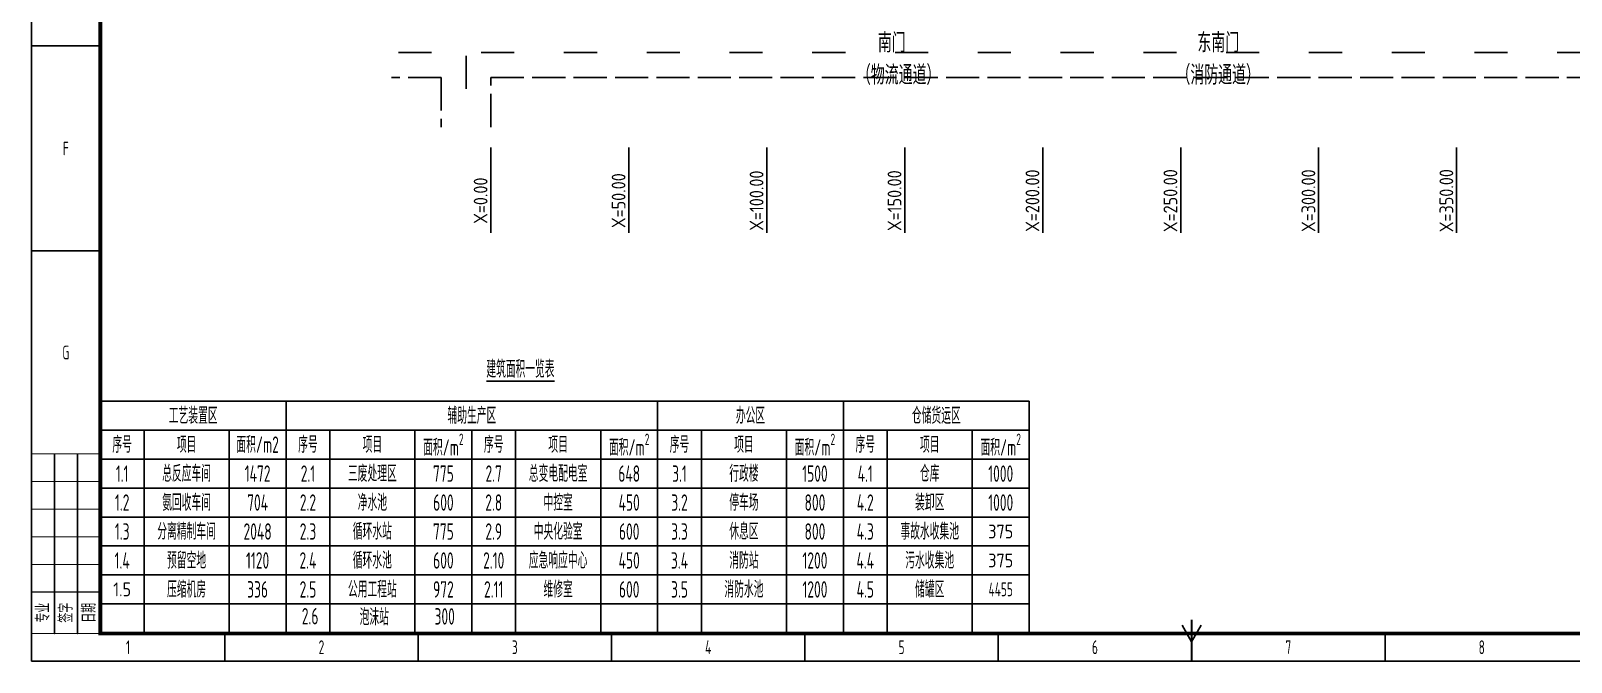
# Model space of a CAD drawing. Header units: millimetres. Extents: x 726 to 1568, y 625 to 1220.
# Drawn here: x 726 to 1285, y 625 to 854 of the extents above; entities that cross this region are included whole.
import ezdxf

# ---------------------------------------------------------------- set-up
doc = ezdxf.new("R2010")
doc.units = ezdxf.units.MM
doc.linetypes.add('ACAD_ISO02W100', pattern=[15, 12, -3])
doc.linetypes.add('ACAD_ISO03W100', pattern=[30, 12, -18])
for name, color, linetype, lineweight in [('05-图框与标题栏', 7, 'Continuous', 25), ('图框与标题栏', 7, 'Continuous', 25), ('坐标标注', 7, 'Continuous', 25), ('路中心线', 40, 'ACAD_ISO03W100', 25), ('道路线', 7, 'ACAD_ISO02W100', 25)]:
    doc.layers.add(name, color=color, linetype=linetype, lineweight=lineweight)
doc.layers.add('文字', color=7, linetype='Continuous')
doc.styles.add('3-gbcbig', font='gbenor.shx', dxfattribs={"width": 0.7, "height": 3, "bigfont": 'gbcbig.shx'})
doc.styles.add('5-gbcbig', font='gbenor.shx', dxfattribs={"width": 0.7, "height": 5, "bigfont": 'gbcbig.shx'})
doc.styles.add('7-gbcbig', font='gbenor.shx', dxfattribs={"width": 0.7, "height": 7, "bigfont": 'gbcbig.shx'})
doc.styles.add('图名7', font='gbenor.shx', dxfattribs={"height": 7, "bigfont": 'gbcbig.shx'})
doc.styles.add('图表中图名及视图符号7', font='gbenor.shx', dxfattribs={"width": 0.7, "height": 7, "bigfont": 'gbcbig.shx'})
doc.styles.add('工程字', font='gbenor.shx', dxfattribs={"bigfont": 'gbcbig.shx'})
doc.styles.add('标识文字', font='gbenor.shx', dxfattribs={"height": 5, "bigfont": 'gbcbig.shx'})
doc.styles.add('标识文字5', font='gbenor.shx', dxfattribs={"height": 5, "bigfont": 'gbcbig.shx'})

# ---------------------------------------------------------------- blocks, each defined once
blk = doc.blocks.new('*T57')
at = {"layer": '图框与标题栏', "linetype": 'ByBlock', "lineweight": -2, "transparency": 16777216}
for p, q in [((0, 0), (336.63, 0)), ((0, 0), (0, -73.38)), ((67.33, 0), (67.33, -73.38)), ((201.98, 0), (201.98, -73.38)), ((269.3, 0), (269.3, -73.38)), ((0, -10.48), (15.84, -10.48)), ((15.84, -10.48), (15.84, -73.38)), ((46.68, -10.48), (46.68, -73.38)), ((67.33, -10.48), (336.63, -10.48)), ((83.17, -10.48), (83.17, -73.38)), ((114.01, -10.48), (114.01, -73.38)), ((134.65, -10.48), (134.65, -73.38)), ((150.5, -10.48), (150.5, -73.38)), ((181.33, -10.48), (181.33, -73.38)), ((217.82, -10.48), (217.82, -73.38)), ((248.66, -10.48), (248.66, -73.38)), ((285.15, -10.48), (285.15, -73.38)), ((315.99, -10.48), (315.99, -73.38)), ((336.63, -10.48), (336.63, -73.38)), ((0, -20.97), (336.63, -20.97)), ((0, -31.45), (336.63, -31.45)), ((0, -41.93), (336.63, -41.93)), ((0, -52.42), (336.63, -52.42)), ((0, -62.9), (336.63, -62.9)), ((0, -73.38), (336.63, -73.38))]:
    blk.add_line(p, q, dxfattribs=at)
at = {"layer": '图框与标题栏', "color": 0, "linetype": 'ByBlock', "lineweight": -2, "transparency": 16777216}
for p, q in [((336.63, 0), (336.63, -10.48)), ((15.84, -10.48), (67.33, -10.48))]:
    blk.add_line(p, q, dxfattribs=at)
at = {"layer": '图框与标题栏', "lineweight": 25, "transparency": 16777216, "attachment_point": 5}
for s, insert, char_height, width, style in [('{\\C7;工艺装置区}', (33.66, -5.24), 5.95, 64.7755, '7-gbcbig'), ('{\\C7;辅助生产区}', (134.65, -5.24), 5.95, 132.1011, '7-gbcbig'), ('{\\C7;办公区}', (235.64, -5.24), 5.95, 64.7755, '7-gbcbig'), ('{\\C7;仓储货运区}', (302.96, -5.24), 5.95, 64.7755, '5-gbcbig'), ('{\\C7;序号}', (7.92, -15.72), 5.95, 13.2949, '7-gbcbig'), ('{\\C7;项目}', (31.26, -15.72), 5.95, 28.288, '7-gbcbig'), ('{\\C7;面积/m2}', (57, -15.72), 5.95, 18.0927, '7-gbcbig'), ('{\\C7;序号}', (75.25, -15.72), 5.95, 13.2949, '7-gbcbig'), ('{\\C7;项目}', (98.59, -15.72), 5.95, 28.288, '7-gbcbig'), ('\\A1;{\\C7;面积/m\\H0.7x;\\S2^ ;}', (124.33, -15.72), 5.95, 18.0927, '7-gbcbig'), ('{\\C7;序号}', (142.57, -15.72), 5.95, 13.2949, '7-gbcbig'), ('{\\C7;项目}', (165.91, -15.72), 5.95, 28.288, '7-gbcbig'), ('\\A1;{\\C7;面积/m\\H0.7x;\\S2^ ;}', (191.66, -15.72), 5.95, 18.0927, '7-gbcbig'), ('{\\C7;序号}', (209.9, -15.72), 5.95, 13.2949, '7-gbcbig'), ('{\\C7;项目}', (233.24, -15.72), 5.95, 28.288, '7-gbcbig'), ('\\A1;{\\C7;面积/m\\H0.7x;\\S2^ ;}', (258.98, -15.72), 5.95, 18.0927, '7-gbcbig'), ('{\\C7;序号}', (277.22, -15.72), 5.95, 13.2949, '7-gbcbig'), ('{\\C7;项目}', (300.57, -15.72), 5.95, 28.288, '7-gbcbig'), ('\\A1;{\\C7;面积/m\\H0.7x;\\S2^ ;}', (326.31, -15.72), 5.95, 18.0927, '7-gbcbig'), ('1.1', (7.92, -26.21), 5.95, 13.2949, '7-gbcbig'), ('{\\C7;总反应车间}', (31.26, -26.21), 5.95, 28.288, '7-gbcbig'), ('1472', (57, -26.21), 5.95, 18.0927, '7-gbcbig'), ('2.1', (75.25, -26.21), 5.95, 13.2949, '7-gbcbig'), ('{\\C7;三废处理区}', (98.59, -26.21), 5.95, 28.288, '7-gbcbig'), ('775', (124.33, -26.21), 5.95, 18.0927, '7-gbcbig'), ('2.7', (142.57, -26.21), 5.95, 13.2949, '7-gbcbig'), ('{\\C7;总变电配电室}', (165.91, -26.21), 5.95, 28.288, '7-gbcbig'), ('648', (191.66, -26.21), 5.95, 18.0927, '7-gbcbig'), ('3.1', (209.9, -26.21), 5.95, 13.2949, '7-gbcbig'), ('{\\C7;行政楼}', (233.24, -26.21), 5.95, 28.288, '7-gbcbig'), ('1500', (258.98, -26.21), 5.95, 18.0927, '7-gbcbig'), ('4.1', (277.22, -26.21), 5.95, 13.2949, '7-gbcbig'), ('{\\C7;仓库}', (300.57, -26.21), 5.95, 28.288, '7-gbcbig'), ('1000', (326.31, -26.21), 5.95, 18.0927, '7-gbcbig'), ('{\\C7;氨回收车间}', (31.26, -36.69), 5.95, 28.288, '7-gbcbig'), ('{\\C7;净水池}', (98.59, -36.69), 5.95, 28.288, '7-gbcbig'), ('{\\C7;中控室}', (165.91, -36.69), 5.95, 28.288, '7-gbcbig'), ('{\\C7;停车场}', (233.24, -36.69), 5.95, 28.288, '7-gbcbig'), ('{\\C7;装卸区}', (300.57, -36.69), 5.95, 28.288, '7-gbcbig'), ('1.2', (7.92, -36.69), 5.95, 13.2949, '7-gbcbig'), ('704', (57, -36.69), 5.95, 18.0927, '7-gbcbig'), ('2.2', (75.25, -36.69), 5.95, 13.2949, '7-gbcbig'), ('600', (124.33, -36.69), 5.95, 18.0927, '7-gbcbig'), ('2.8', (142.57, -36.69), 5.95, 13.2949, '7-gbcbig'), ('450', (191.66, -36.69), 5.95, 18.0927, '7-gbcbig'), ('3.2', (209.9, -36.69), 5.95, 13.2949, '7-gbcbig'), ('800', (258.98, -36.69), 5.95, 18.0927, '7-gbcbig'), ('4.2', (277.22, -36.69), 5.95, 13.2949, '7-gbcbig'), ('1000', (326.31, -36.69), 5.95, 18.0927, '7-gbcbig'), ('1.3', (7.92, -47.18), 5.95, 13.2949, '7-gbcbig'), ('{\\C7;分离精制车间}', (31.26, -47.18), 5.95, 28.288, '7-gbcbig'), ('2048', (57, -47.18), 5.95, 18.0927, '7-gbcbig'), ('2.3', (75.25, -47.18), 5.95, 13.2949, '7-gbcbig'), ('{\\C7;循环水站}', (98.59, -47.18), 5.95, 28.288, '7-gbcbig'), ('775', (124.33, -47.18), 5.95, 18.0927, '7-gbcbig'), ('2.9', (142.57, -47.18), 5.95, 13.2949, '7-gbcbig'), ('{\\C7;中央化验室}', (165.91, -47.18), 5.95, 28.288, '7-gbcbig'), ('600', (191.66, -47.18), 5.95, 18.0927, '7-gbcbig'), ('3.3', (209.9, -47.18), 5.95, 13.2949, '7-gbcbig'), ('{\\C7;休息区}', (233.24, -47.18), 5.95, 28.288, '7-gbcbig'), ('800', (258.98, -47.18), 5.95, 18.0927, '7-gbcbig'), ('4.3', (277.22, -47.18), 5.95, 13.2949, '7-gbcbig'), ('{\\C7;事故水收集池}', (300.57, -47.18), 5.95, 28.288, '7-gbcbig'), ('375', (326.31, -47.18), 5, 18.0927, '标识文字5'), ('1.4', (7.92, -57.66), 5.95, 13.2949, '7-gbcbig'), ('{\\C7;预留空地}', (31.26, -57.66), 5.95, 28.288, '7-gbcbig'), ('1120', (57, -57.66), 5.95, 18.0927, '7-gbcbig'), ('2.4', (75.25, -57.66), 5.95, 13.2949, '7-gbcbig'), ('{\\C7;循环水池}', (98.59, -57.66), 5.95, 28.288, '7-gbcbig'), ('600', (124.33, -57.66), 5.95, 18.0927, '7-gbcbig'), ('2.10', (142.57, -57.66), 5.95, 13.2949, '7-gbcbig'), ('{\\C7;应急响应中心}', (165.91, -57.66), 5.95, 28.288, '7-gbcbig'), ('450', (191.66, -57.66), 5.95, 18.0927, '7-gbcbig'), ('3.4', (209.9, -57.66), 5.95, 13.2949, '7-gbcbig'), ('{\\C7;消防站}', (233.24, -57.66), 5.95, 28.288, '7-gbcbig'), ('1200', (258.98, -57.66), 5.95, 18.0927, '7-gbcbig'), ('4.4', (277.22, -57.66), 5.95, 13.2949, '7-gbcbig'), ('{\\C7;污水收集池}', (300.57, -57.66), 5.95, 28.288, '7-gbcbig'), ('375', (326.31, -57.66), 5, 18.0927, '标识文字5'), ('1.5 ', (7.92, -68.14), 5, 13.2949, '标识文字5'), ('压缩机房', (31.26, -68.14), 5.95, 28.288, '7-gbcbig'), ('336', (57, -68.14), 5.95, 18.0927, '7-gbcbig'), ('2.5', (75.25, -68.14), 5.95, 13.2949, '7-gbcbig'), ('{\\C7;公用工程站}', (98.59, -68.14), 5.95, 28.288, '7-gbcbig'), ('972', (124.33, -68.14), 5.95, 18.0927, '7-gbcbig'), ('2.11', (142.57, -68.14), 5.95, 13.2949, '7-gbcbig'), ('{\\C7;维修室}', (165.91, -68.14), 5.95, 28.288, '7-gbcbig'), ('600', (191.66, -68.14), 5.95, 18.0927, '7-gbcbig'), ('3.5', (209.9, -68.14), 5.95, 13.2949, '7-gbcbig'), ('{\\C7;消防水池}', (233.24, -68.14), 5.95, 28.288, '7-gbcbig'), ('1200', (258.98, -68.14), 5.95, 18.0927, '7-gbcbig'), ('4.5', (277.22, -68.14), 5.95, 13.2949, '7-gbcbig'), ('{\\C7;储罐区}', (300.57, -68.14), 5.95, 28.288, '7-gbcbig'), ('4455', (326.31, -68.14), 5, 18.0927, '7-gbcbig')]:
    blk.add_mtext(s, dxfattribs=dict(at, insert=insert, char_height=char_height, width=width, style=style))

msp = doc.modelspace()

# ---------------------------------------------------------------- linework, layer by layer
at = {"layer": '05-图框与标题栏'}
for p, q in [((726.67, 625.59), (726.67, 1219.59)), ((726.67, 848.34), (751.67, 848.34)), ((726.67, 774.09), (751.67, 774.09)), ((735.01, 635.59), (735.01, 700.59)), ((743.34, 635.59), (743.34, 700.59)), ((1147.17, 632.59), (1143.71, 638.59)), ((1147.17, 632.59), (1150.64, 638.59)), ((796.76, 625.59), (796.76, 635.59)), ((866.84, 625.59), (866.84, 635.59)), ((936.92, 625.59), (936.92, 635.59)), ((1007.01, 625.59), (1007.01, 635.59)), ((1077.09, 625.59), (1077.09, 635.59)), ((1217.26, 625.59), (1217.26, 635.59)), ((1567.67, 625.59), (726.67, 625.59))]:
    msp.add_line(p, q, dxfattribs=at)
at = {"layer": '05-图框与标题栏', "const_width": 1.4}
msp.add_lwpolyline([(751.67, 1209.59), (751.67, 635.59), (1557.67, 635.59), (1557.67, 1209.59)], close=True, dxfattribs=at)
at = {"layer": '05-图框与标题栏'}
for points, const_width in [([(751.67, 700.59), (726.67, 700.59)], 0.4), ([(751.67, 690.59), (726.67, 690.59)], 0.4), ([(751.67, 680.59), (726.67, 680.59)], 0.4), ([(751.67, 670.59), (726.67, 670.59)], 0.4), ([(751.67, 660.59), (726.67, 660.59)], 0.4), ([(751.67, 650.59), (726.67, 650.59)], 0.4), ([(1147.17, 625.59), (1147.17, 640.59)], 0.8), ([(751.67, 635.59), (726.67, 635.59)], 0.4)]:
    msp.add_lwpolyline(points, dxfattribs=dict(at, const_width=const_width))
for p in [(735.01, 635.59), (743.34, 635.59), (796.76, 625.59), (866.84, 625.59), (936.92, 625.59), (1007.01, 625.59), (1077.09, 625.59), (1147.17, 625.59), (1217.26, 625.59)]:
    msp.add_point(p, dxfattribs=at)
at = {"layer": '图框与标题栏', "lineweight": 25}
for p, q in [((767.52, 646.3), (767.52, 635.59)), ((798.36, 646.3), (798.36, 635.59)), ((819, 646.3), (819, 635.59)), ((834.85, 646.3), (834.85, 635.59)), ((865.68, 646.3), (865.68, 635.59)), ((886.33, 646.3), (886.33, 635.59)), ((902.17, 646.3), (902.17, 635.59)), ((933.01, 646.3), (933.01, 635.59)), ((953.65, 646.3), (953.65, 635.59)), ((969.5, 646.3), (969.5, 635.59)), ((1000.33, 646.3), (1000.33, 635.59)), ((1020.98, 646.3), (1020.98, 635.59)), ((1036.82, 646.3), (1036.82, 635.59)), ((1067.66, 646.3), (1067.66, 635.59)), ((1088.3, 646.3), (1088.3, 635.59))]:
    msp.add_line(p, q, dxfattribs=at)
at = {"layer": '坐标标注'}
for p, q in [((893.2, 811.58), (893.2, 780.69)), ((943.2, 811.58), (943.2, 780.69)), ((993.2, 811.58), (993.2, 780.69)), ((1043.2, 811.58), (1043.2, 780.69)), ((1093.2, 811.58), (1093.2, 780.69)), ((1143.2, 811.58), (1143.2, 780.69)), ((1193.2, 811.58), (1193.2, 780.69)), ((1243.2, 811.58), (1243.2, 780.69))]:
    msp.add_line(p, q, dxfattribs=at)
at = {"layer": '路中心线'}
for p, q in [((884.2, 1144.79), (884.2, 820.89)), ((859.67, 845.96), (1326.89, 845.96))]:
    msp.add_line(p, q, dxfattribs=at)
at = {"layer": '道路线'}
for p, q in [((875.2, 836.96), (857.2, 836.96)), ((875.2, 836.96), (875.2, 818.96)), ((893.2, 818.96), (893.2, 836.96)), ((1295.2, 836.96), (893.2, 836.96))]:
    msp.add_line(p, q, dxfattribs=at)

# ---------------------------------------------------------------- block references
msp.add_blockref('*T57', (751.67, 719.68))

# ---------------------------------------------------------------- texts
at = {"layer": '05-图框与标题栏', "char_height": 5, "attachment_point": 5, "style": '5-gbcbig'}
for s, width, insert in [('F', 25, (739.17, 811.21)), ('G', 25, (739.17, 737.34)), ('1', 70.0833, (761.72, 630.59)), ('2', 70.0833, (831.8, 630.59)), ('3', 70.0833, (901.88, 630.59)), ('4', 70.0833, (971.97, 630.59)), ('5', 70.0833, (1042.05, 630.59)), ('6', 70.0833, (1112.13, 630.59)), ('7', 70.0833, (1182.22, 630.59)), ('8', 70.0833, (1252.3, 630.59))]:
    msp.add_mtext_dynamic_manual_height_columns(s, width=width, gutter_width=25, heights=[0], dxfattribs=dict(at, insert=insert))
at = {"layer": '05-图框与标题栏', "char_height": 5, "attachment_point": 5, "rotation": 90, "style": '工程字'}
for s, insert in [('专业', (730.84, 643.09)), ('签字', (739.17, 643.09)), ('日期', (747.51, 643.09))]:
    msp.add_mtext_dynamic_manual_height_columns(s, width=8.3333, gutter_width=25, heights=[0], dxfattribs=dict(at, insert=insert))
at = {"layer": '图框与标题栏', "lineweight": 25, "char_height": 5.95, "attachment_point": 1}
for s, width, insert, style in [('2.6', 6.1085, (824.68, 644.81), '3-gbcbig'), ('泡沫站', 16.7768, (845.64, 644.5), '5-gbcbig'), ('300', 4.904, (872.79, 644.73), '3-gbcbig')]:
    msp.add_mtext_dynamic_manual_height_columns(s, width=width, gutter_width=15, heights=[0], dxfattribs=dict(at, insert=insert, style=style))
at = {"layer": '坐标标注', "char_height": 5, "width": 53.4659, "attachment_point": 5, "rotation": 90, "style": '标识文字'}
for s, insert in [('X=0.00', (889.49, 792.32)), ('X=50.00', (939.49, 792.32)), ('X=100.00', (989.49, 792.32)), ('X=150.00', (1039.49, 792.32)), ('X=200.00', (1089.49, 792.32)), ('X=250.00', (1139.49, 792.32)), ('X=300.00', (1189.49, 792.32)), ('X=350.00', (1239.49, 792.32))]:
    msp.add_mtext(s, dxfattribs=dict(at, insert=insert))
at = {"layer": '文字', "char_height": 7, "attachment_point": 1, "style": '图名7'}
for s, insert in [('\\pt7;  南门\\P\\ptz;（物流通道）', (1025.87, 853)), ('\\pt7;  东南门\\P\\ptz;（消防通道）', (1141.67, 853))]:
    msp.add_mtext_dynamic_manual_height_columns(s, width=32.1966, gutter_width=35, heights=[0], dxfattribs=dict(at, insert=insert))
at = {"layer": '文字', "insert": (903.92, 731.31), "char_height": 6.3, "width": 275.1197, "attachment_point": 5, "style": '图表中图名及视图符号7'}
msp.add_mtext('{\\Fgbenor,gbcbig|c134;\\L建筑面积一览表}', dxfattribs=at)

doc.saveas('drawing.dxf')
